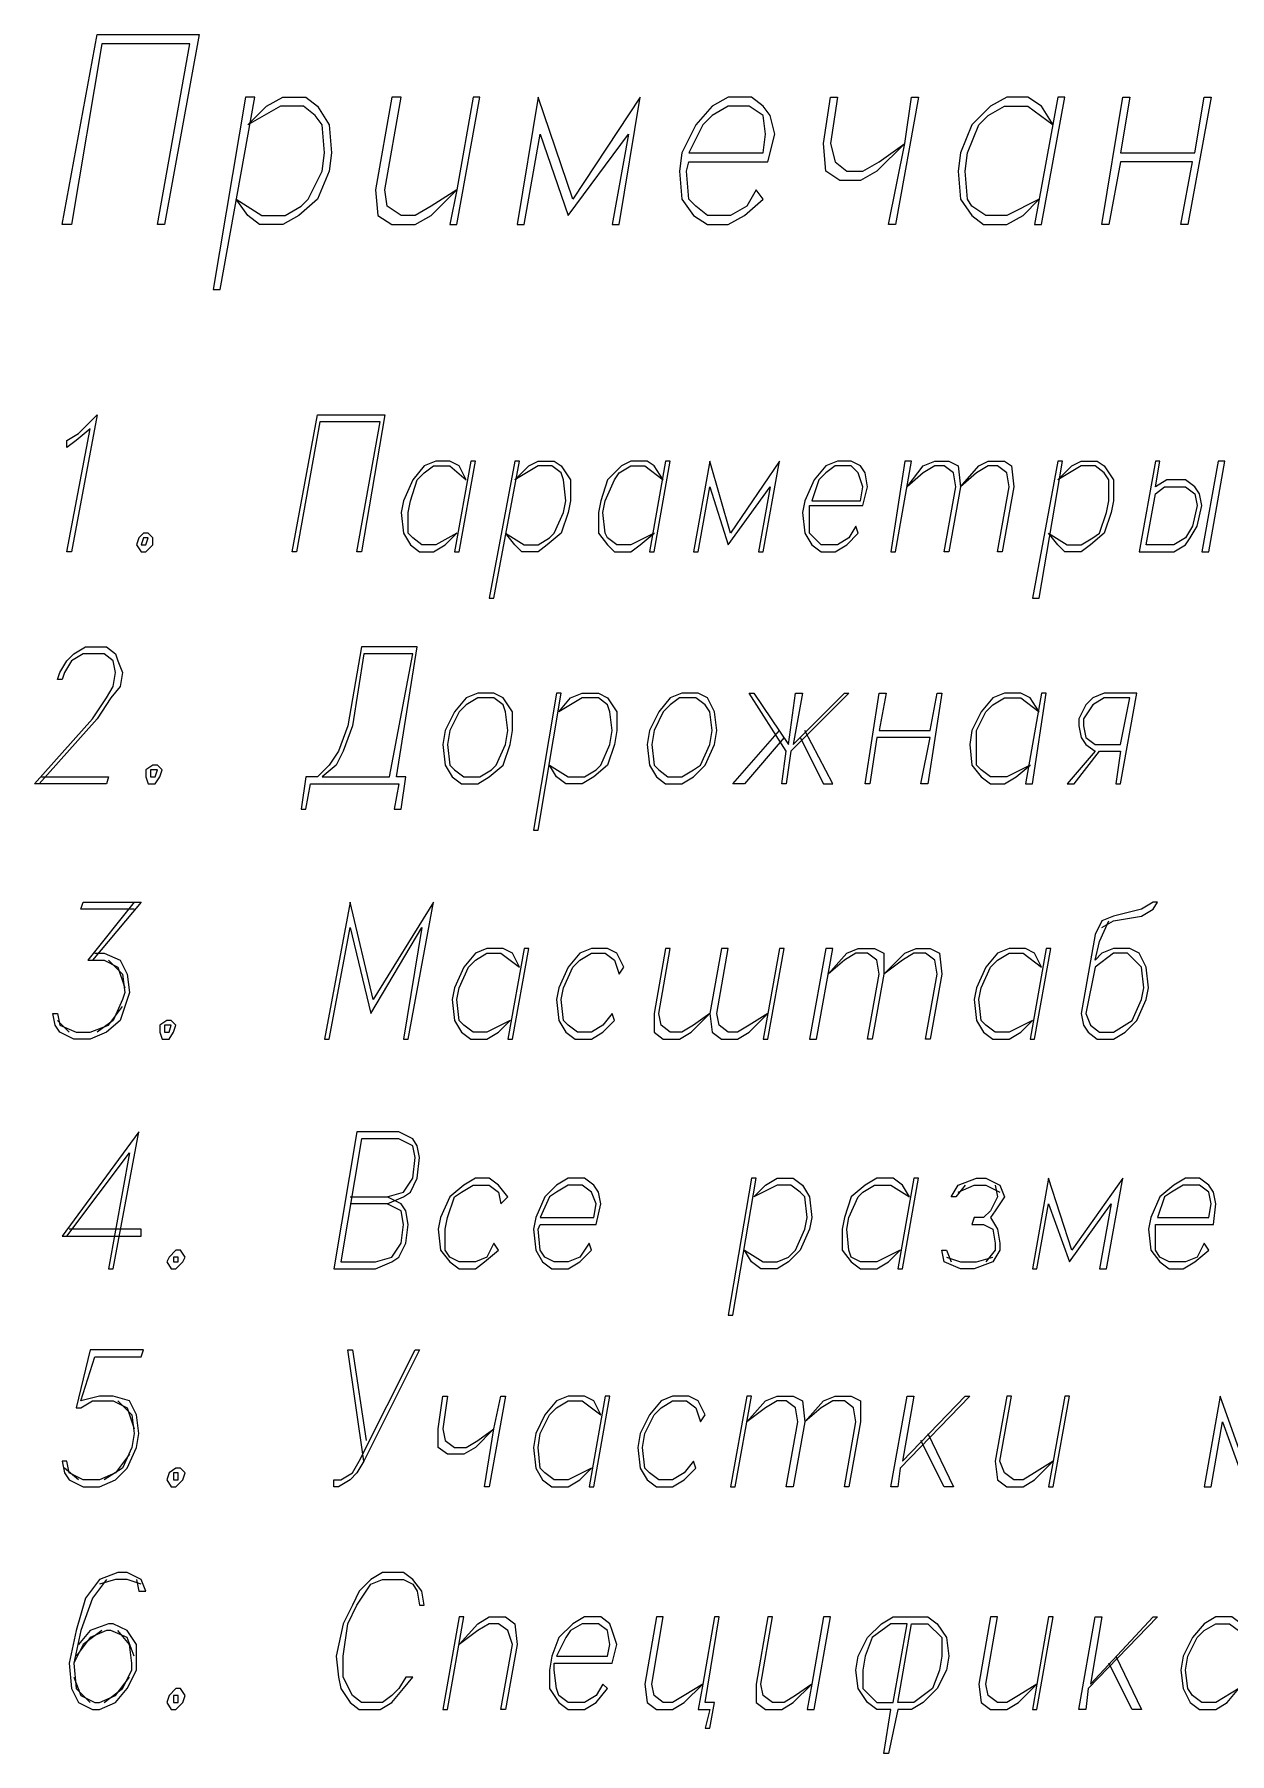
# Model space of a CAD drawing. Header units: millimetres. Extents: x 4241 to 6572, y 870 to 1291.
# Drawn here: x 5816.86 to 5838.67, y 933.91 to 965.28 of the extents above; entities that cross this region are included whole.
import ezdxf

# ---------------------------------------------------------------- set-up
doc = ezdxf.new("R2010")
doc.units = ezdxf.units.MM
doc.layers.add('PDF _0', color=7, linetype='Continuous')

msp = doc.modelspace()

# ---------------------------------------------------------------- linework, layer by layer
at = {"layer": 'PDF _0', "lineweight": 25}
for points in [[(5817.5413, 961.8045), (5817.372, 961.8045), (5818.007, 965.276), (5819.8697, 965.276), (5819.2347, 961.8045), (5819.1077, 961.8045), (5819.7004, 965.1066), (5818.0917, 965.1066)], [(5820.2507, 960.6191), (5820.8858, 964.1329), (5820.7164, 964.1329), (5820.1237, 960.6191)], [(5820.5471, 962.2702), (5821.0128, 961.9739), (5821.4361, 961.9739), (5821.7324, 962.1432), (5821.8595, 962.2702), (5822.1135, 962.7782), (5822.1558, 963.1169), (5822.1135, 963.6249), (5821.9865, 963.7943), (5821.7748, 963.9636), (5821.3514, 963.9636), (5820.7587, 963.6249), (5821.0974, 963.9636), (5821.3938, 964.1329), (5821.8171, 964.1329), (5822.0288, 963.9636), (5822.2405, 963.6249), (5822.2828, 963.1169), (5822.2405, 962.7782), (5822.0288, 962.2702), (5821.6901, 961.9739), (5821.3938, 961.8045), (5820.9704, 961.8045), (5820.7587, 961.9739)], [(5824.5689, 962.4395), (5824.1032, 962.1432), (5823.8069, 961.9739), (5823.5528, 961.9739), (5823.2988, 962.1432), (5823.2565, 962.4395), (5823.5528, 964.1329), (5823.3835, 964.1329), (5823.0872, 962.4395), (5823.1295, 961.9739), (5823.3835, 961.8045), (5823.8069, 961.8045), (5824.1032, 961.9739), (5824.5689, 962.4395), (5824.4419, 961.8045), (5824.5689, 961.8045), (5824.9922, 964.1329), (5824.8652, 964.1329)], [(5825.6696, 961.8045), (5825.7966, 961.8045), (5826.0929, 963.4556), (5826.601, 961.9739), (5827.7017, 963.4556), (5827.4053, 961.8045), (5827.5323, 961.8045), (5827.9133, 964.1329), (5826.6856, 962.2702), (5826.0506, 964.1329)], [(5828.8024, 962.9476), (5830.2417, 962.9476), (5830.3687, 963.4556), (5830.2841, 963.7943), (5830.1571, 963.9636), (5829.9454, 964.1329), (5829.5221, 964.1329), (5829.2257, 963.9636), (5828.9294, 963.6249), (5828.6754, 963.1169), (5828.633, 962.7782), (5828.6754, 962.2702), (5828.887, 961.9739), (5829.141, 961.8045), (5829.5221, 961.8045), (5829.8184, 961.9739), (5830.1571, 962.2702), (5830.0301, 962.4395), (5829.8607, 962.1432), (5829.5644, 961.9739), (5829.141, 961.9739), (5828.9294, 962.1432), (5828.8024, 962.2702), (5828.76, 962.7782)], [(5832.7395, 963.2862), (5832.2315, 962.7782), (5831.9351, 962.6089), (5831.5541, 962.6089), (5831.3001, 962.7782), (5831.2578, 963.2862), (5831.3848, 964.1329), (5831.5118, 964.1329), (5831.3848, 963.2862), (5831.4695, 962.9476), (5831.6811, 962.7782), (5831.9775, 962.7782), (5832.2738, 962.9476), (5832.7395, 963.2862), (5832.8665, 964.1329), (5832.9935, 964.1329), (5832.5702, 961.8045), (5832.4432, 961.8045)], [(5835.1949, 962.2702), (5834.6022, 961.9739), (5834.2212, 961.9739), (5833.9672, 962.1432), (5833.8825, 962.2702), (5833.8402, 962.7782), (5833.8825, 963.1169), (5834.0942, 963.6249), (5834.2635, 963.7943), (5834.5599, 963.9636), (5834.9832, 963.9636), (5835.4489, 963.6249), (5835.2373, 963.9636), (5834.9832, 964.1329), (5834.6022, 964.1329), (5834.3059, 963.9636), (5833.9672, 963.6249), (5833.7555, 963.1169), (5833.7132, 962.7782), (5833.7555, 962.2702), (5833.9672, 961.9739), (5834.1789, 961.8045), (5834.6022, 961.8045), (5834.8986, 961.9739)], [(5835.2373, 961.8045), (5835.6606, 964.1329), (5835.5336, 964.1329), (5835.1102, 961.8045)], [(5836.465, 961.8045), (5836.338, 961.8045), (5836.719, 964.1329), (5836.846, 964.1329), (5836.6766, 963.1169), (5838.0313, 963.1169), (5838.2007, 964.1329), (5838.3277, 964.1329), (5837.9043, 961.8045), (5837.7773, 961.8045), (5837.989, 962.9476), (5836.6766, 962.9476)], [(5830.1571, 963.1169), (5830.1994, 963.4556), (5830.1571, 963.7943), (5829.9031, 963.9636), (5829.5221, 963.9636), (5829.2257, 963.7943), (5829.0564, 963.6249), (5828.8024, 963.1169)], [(5817.5413, 955.8353), (5817.4566, 955.8353), (5817.88, 958.0791), (5817.626, 957.8674), (5817.4566, 957.7404), (5817.4566, 957.8674), (5817.6683, 957.9944), (5818.007, 958.3331)], [(5821.6478, 955.8353), (5821.5631, 955.8353), (5822.0288, 958.3331), (5823.2565, 958.3331), (5822.8332, 955.8353), (5822.7485, 955.8353), (5823.1718, 958.2061), (5822.0711, 958.2061)], [(5824.5689, 956.174), (5824.1879, 955.9623), (5823.9339, 955.9623), (5823.7645, 956.0893), (5823.6798, 956.174), (5823.6798, 956.555), (5823.7222, 956.7667), (5823.8492, 957.1477), (5823.9762, 957.2747), (5824.1455, 957.4017), (5824.4419, 957.4017), (5824.7382, 957.1477), (5824.6112, 957.4017), (5824.4419, 957.4864), (5824.1879, 957.4864), (5823.9762, 957.4017), (5823.7645, 957.1477), (5823.5952, 956.7667), (5823.5528, 956.555), (5823.5952, 956.174), (5823.7222, 955.9623), (5823.8915, 955.8353), (5824.1455, 955.8353), (5824.3572, 955.9623)], [(5824.6112, 955.8353), (5824.9076, 957.4864), (5824.8229, 957.4864), (5824.5265, 955.8353)], [(5825.2462, 954.9886), (5825.7119, 957.4864), (5825.6273, 957.4864), (5825.1616, 954.9886)], [(5825.4579, 956.174), (5825.7966, 955.9623), (5826.0506, 955.9623), (5826.2623, 956.0893), (5826.3469, 956.174), (5826.5163, 956.555), (5826.5586, 956.7667), (5826.5163, 957.1477), (5826.4739, 957.2747), (5826.3046, 957.4017), (5826.0506, 957.4017), (5825.6273, 957.1477), (5825.8813, 957.4017), (5826.0506, 957.4864), (5826.3469, 957.4864), (5826.4739, 957.4017), (5826.6433, 957.1477), (5826.6433, 956.7667), (5826.601, 956.555), (5826.4739, 956.174), (5826.2199, 955.9623), (5826.0506, 955.8353), (5825.7543, 955.8353), (5825.6273, 955.9623)], [(5828.1673, 956.174), (5827.744, 955.9623), (5827.49, 955.9623), (5827.3206, 956.0893), (5827.2783, 956.174), (5827.236, 956.555), (5827.2783, 956.7667), (5827.4476, 957.1477), (5827.5323, 957.2747), (5827.744, 957.4017), (5827.998, 957.4017), (5828.3367, 957.1477), (5828.1673, 957.4017), (5828.0403, 957.4864), (5827.744, 957.4864), (5827.5747, 957.4017), (5827.3206, 957.1477), (5827.1936, 956.7667), (5827.1513, 956.555), (5827.1513, 956.174), (5827.3206, 955.9623), (5827.4476, 955.8353), (5827.744, 955.8353), (5827.9133, 955.9623)], [(5828.1673, 955.8353), (5828.4637, 957.4864), (5828.379, 957.4864), (5828.0827, 955.8353)], [(5828.887, 955.8353), (5828.9717, 955.8353), (5829.1834, 957.0207), (5829.5221, 955.9623), (5830.2841, 957.0207), (5830.0724, 955.8353), (5830.1571, 955.8353), (5830.4534, 957.4864), (5829.5644, 956.174), (5829.1834, 957.4864)], [(5831.0038, 956.682), (5831.9775, 956.682), (5832.0621, 957.0207), (5832.0198, 957.2747), (5831.9351, 957.4017), (5831.7658, 957.4864), (5831.5118, 957.4864), (5831.3001, 957.4017), (5831.0884, 957.1477), (5830.9191, 956.7667), (5830.8768, 956.555), (5830.9191, 956.174), (5831.0461, 955.9623), (5831.2154, 955.8353), (5831.4695, 955.8353), (5831.6811, 955.9623), (5831.8928, 956.174), (5831.8505, 956.301), (5831.7235, 956.0893), (5831.5118, 955.9623), (5831.2154, 955.9623), (5831.0884, 956.0893), (5831.0038, 956.174), (5831.0038, 956.555)], [(5832.5702, 955.8353), (5832.8665, 957.4864), (5832.7395, 957.4864), (5832.4855, 955.8353)], [(5833.5439, 955.8353), (5833.4592, 955.8353), (5833.6709, 957.0207), (5833.6285, 957.2747), (5833.4592, 957.4017), (5833.2898, 957.4017), (5833.0782, 957.2747), (5832.7818, 957.0207), (5833.0782, 957.4017), (5833.2898, 957.4864), (5833.5439, 957.4864), (5833.7132, 957.4017), (5833.7555, 957.0207)], [(5834.5176, 955.8353), (5834.4329, 955.8353), (5834.6446, 957.0207), (5834.6022, 957.2747), (5834.4329, 957.4017), (5834.2635, 957.4017), (5834.0519, 957.2747), (5833.7555, 957.0207), (5834.0942, 957.4017), (5834.2635, 957.4864), (5834.5599, 957.4864), (5834.6869, 957.4017), (5834.7292, 957.0207)], [(5835.1949, 954.9886), (5835.6183, 957.4864), (5835.5336, 957.4864), (5835.0679, 954.9886)], [(5835.3643, 956.174), (5835.7029, 955.9623), (5835.9569, 955.9623), (5836.1686, 956.0893), (5836.2956, 956.174), (5836.4226, 956.555), (5836.465, 956.7667), (5836.465, 957.1477), (5836.3803, 957.2747), (5836.211, 957.4017), (5835.9569, 957.4017), (5835.5336, 957.1477), (5835.7876, 957.4017), (5835.9569, 957.4864), (5836.2533, 957.4864), (5836.3803, 957.4017), (5836.5496, 957.1477), (5836.5496, 956.7667), (5836.5073, 956.555), (5836.3803, 956.174), (5836.1263, 955.9623), (5835.9569, 955.8353), (5835.6606, 955.8353), (5835.5336, 955.9623)], [(5837.3117, 957.4864), (5837.0153, 955.8353), (5837.6503, 955.8353), (5837.862, 955.9623), (5837.9467, 956.0893), (5838.0737, 956.301), (5838.1584, 956.682), (5838.116, 956.8937), (5838.0313, 957.0207), (5837.862, 957.1477), (5837.5233, 957.1477), (5837.3117, 957.0207), (5837.3963, 957.4864)], [(5838.5817, 957.4864), (5838.4547, 957.4864), (5838.1584, 955.8353), (5838.2854, 955.8353)], [(5831.9351, 956.7667), (5831.9775, 957.0207), (5831.8928, 957.2747), (5831.7658, 957.4017), (5831.4695, 957.4017), (5831.3001, 957.2747), (5831.1731, 957.1477), (5831.0461, 956.7667)], [(5837.3117, 956.8937), (5837.481, 957.0207), (5837.862, 957.0207), (5838.0313, 956.8937), (5838.0737, 956.682), (5837.989, 956.301), (5837.862, 956.0893), (5837.6503, 955.9623), (5837.1423, 955.9623)], [(5818.8537, 956.174), (5818.769, 956.0893), (5818.7267, 955.9623), (5818.8113, 955.8353), (5818.896, 955.8353), (5819.023, 955.9623), (5819.023, 956.0893), (5818.9384, 956.174)], [(5818.8537, 956.0893), (5818.8113, 955.9623), (5818.896, 955.9623), (5818.9384, 956.0893)], [(5823.4258, 951.6018), (5823.5105, 951.6018), (5823.4258, 951.1362), (5823.5528, 951.1362), (5823.6375, 951.7288), (5823.4682, 951.7288), (5823.8492, 954.0996), (5822.8332, 954.0996), (5822.5791, 952.6602), (5822.4098, 952.1945), (5822.2405, 951.9405), (5822.0288, 951.7288), (5821.8171, 951.7288), (5821.7324, 951.1362), (5821.8171, 951.1362), (5821.9018, 951.6018)], [(5823.3412, 951.7288), (5823.7645, 953.9726), (5822.8755, 953.9726), (5822.6638, 952.6602), (5822.4945, 952.1945), (5822.3675, 951.9405), (5822.1135, 951.7288)], [(5824.9499, 953.2529), (5824.7382, 953.1682), (5824.5265, 952.9142), (5824.3572, 952.5755), (5824.3149, 952.3215), (5824.3572, 951.9405), (5824.4842, 951.7288), (5824.6536, 951.6018), (5824.9499, 951.6018), (5825.1616, 951.7288), (5825.4156, 951.9405), (5825.5426, 952.3215), (5825.5849, 952.5755), (5825.5849, 952.9142), (5825.4156, 953.1682), (5825.2462, 953.2529)], [(5824.9499, 953.1682), (5824.7382, 953.0412), (5824.6112, 952.9142), (5824.4419, 952.5755), (5824.3995, 952.3215), (5824.4419, 951.9405), (5824.5265, 951.8558), (5824.6959, 951.7288), (5824.9922, 951.7288), (5825.2039, 951.8558), (5825.2886, 951.9405), (5825.4579, 952.3215), (5825.5002, 952.5755), (5825.4579, 952.9142), (5825.4156, 953.0412), (5825.2462, 953.1682)], [(5826.0506, 950.7551), (5826.4739, 953.2529), (5826.3893, 953.2529), (5825.9659, 950.7551)], [(5826.2623, 951.9405), (5826.601, 951.7288), (5826.8973, 951.7288), (5827.109, 951.8558), (5827.1936, 951.9405), (5827.363, 952.3215), (5827.4053, 952.5755), (5827.363, 952.9142), (5827.3206, 953.0412), (5827.1513, 953.1682), (5826.855, 953.1682), (5826.4316, 952.9142), (5826.6433, 953.1682), (5826.855, 953.2529), (5827.1513, 953.2529), (5827.3206, 953.1682), (5827.49, 952.9142), (5827.49, 952.5755), (5827.4476, 952.3215), (5827.3206, 951.9405), (5827.0666, 951.7288), (5826.855, 951.6018), (5826.5586, 951.6018), (5826.3893, 951.7288)], [(5828.6754, 953.2529), (5828.4637, 953.1682), (5828.252, 952.9142), (5828.0827, 952.5755), (5828.0403, 952.3215), (5828.0827, 951.9405), (5828.2097, 951.7288), (5828.379, 951.6018), (5828.6754, 951.6018), (5828.887, 951.7288), (5829.0987, 951.9405), (5829.268, 952.3215), (5829.3104, 952.5755), (5829.268, 952.9142), (5829.141, 953.1682), (5828.9717, 953.2529)], [(5828.633, 953.1682), (5828.4637, 953.0412), (5828.3367, 952.9142), (5828.1673, 952.5755), (5828.125, 952.3215), (5828.1673, 951.9405), (5828.252, 951.8558), (5828.4213, 951.7288), (5828.6754, 951.7288), (5828.887, 951.8558), (5829.014, 951.9405), (5829.1834, 952.3215), (5829.2257, 952.5755), (5829.1834, 952.9142), (5829.0987, 953.0412), (5828.9294, 953.1682)], [(5830.6228, 952.3215), (5830.7498, 953.2529), (5830.8768, 953.2529), (5830.7074, 952.3215), (5831.6388, 953.2529), (5831.7235, 953.2529), (5830.6651, 952.1945), (5830.5804, 951.6018), (5830.4958, 951.6018), (5830.5804, 952.1945), (5829.9031, 953.2529), (5829.9877, 953.2529)], [(5832.1045, 951.6018), (5832.0198, 951.6018), (5832.2738, 953.2529), (5832.4008, 953.2529), (5832.2738, 952.5755), (5833.2052, 952.5755), (5833.3322, 953.2529), (5833.4169, 953.2529), (5833.1628, 951.6018), (5833.0358, 951.6018), (5833.2052, 952.4485), (5832.2315, 952.4485)], [(5835.0256, 951.9405), (5834.6022, 951.7288), (5834.3059, 951.7288), (5834.1365, 951.8558), (5834.0519, 951.9405), (5834.0519, 952.3215), (5834.0519, 952.5755), (5834.2212, 952.9142), (5834.3482, 953.0412), (5834.5599, 953.1682), (5834.8562, 953.1682), (5835.1949, 952.9142), (5835.0256, 953.1682), (5834.8562, 953.2529), (5834.5599, 953.2529), (5834.3482, 953.1682), (5834.1365, 952.9142), (5833.9672, 952.5755), (5833.9249, 952.3215), (5833.9672, 951.9405), (5834.1365, 951.7288), (5834.3059, 951.6018), (5834.5599, 951.6018), (5834.7716, 951.7288)], [(5835.0679, 951.6018), (5835.3219, 953.2529), (5835.2373, 953.2529), (5834.9409, 951.6018)], [(5836.2956, 952.1945), (5836.6766, 952.1945), (5836.592, 951.6018), (5836.6766, 951.6018), (5836.973, 953.2529), (5836.3803, 953.2529), (5836.1686, 953.1682), (5836.0416, 953.0412), (5835.9146, 952.7872), (5835.9146, 952.6602), (5835.9569, 952.4485), (5836.0416, 952.3215), (5836.211, 952.1945), (5835.7029, 951.6018), (5835.8299, 951.6018)], [(5836.6766, 952.3215), (5836.846, 953.1682), (5836.3803, 953.1682), (5836.1686, 953.0412), (5835.9993, 952.7872), (5835.9993, 952.6602), (5836.0416, 952.4485), (5836.211, 952.3215)], [(5819.023, 951.9405), (5818.896, 951.8558), (5818.896, 951.7288), (5818.9384, 951.6018), (5819.0654, 951.6018), (5819.15, 951.7288), (5819.1924, 951.8558), (5819.1077, 951.9405)], [(5818.9807, 951.8558), (5818.9807, 951.7288), (5819.0654, 951.7288), (5819.1077, 951.8558)], [(5823.5952, 946.945), (5823.6798, 946.945), (5824.1455, 949.4428), (5823.0448, 947.6647), (5822.6215, 949.4428), (5822.1558, 946.945), (5822.2405, 946.945), (5822.6215, 948.9771), (5823.0025, 947.4107), (5823.9339, 948.9771)], [(5825.5426, 947.2837), (5825.1192, 947.072), (5824.8652, 947.072), (5824.6959, 947.199), (5824.6112, 947.2837), (5824.5689, 947.6647), (5824.6112, 947.8764), (5824.7806, 948.2574), (5824.9076, 948.3844), (5825.1192, 948.5114), (5825.3732, 948.5114), (5825.7119, 948.2574), (5825.5849, 948.5114), (5825.4156, 948.5961), (5825.1192, 948.5961), (5824.9076, 948.5114), (5824.6959, 948.2574), (5824.5265, 947.8764), (5824.4842, 947.6647), (5824.5265, 947.2837), (5824.6536, 947.072), (5824.8229, 946.945), (5825.1192, 946.945), (5825.3309, 947.072)], [(5825.5849, 946.945), (5825.8813, 948.5961), (5825.7966, 948.5961), (5825.5002, 946.945)], [(5827.4476, 947.2837), (5827.4053, 947.4107), (5827.236, 947.199), (5827.0243, 947.072), (5826.7703, 947.072), (5826.601, 947.199), (5826.5163, 947.2837), (5826.4739, 947.6647), (5826.5163, 947.8764), (5826.6856, 948.2574), (5826.8126, 948.3844), (5827.0243, 948.5114), (5827.2783, 948.5114), (5827.4476, 948.3844), (5827.5323, 948.1304), (5827.617, 948.2574), (5827.49, 948.5114), (5827.3206, 948.5961), (5827.0243, 948.5961), (5826.8126, 948.5114), (5826.601, 948.2574), (5826.4316, 947.8764), (5826.3893, 947.6647), (5826.4316, 947.2837), (5826.5586, 947.072), (5826.728, 946.945), (5827.0243, 946.945), (5827.236, 947.072)], [(5829.1834, 947.4107), (5828.887, 947.199), (5828.6754, 947.072), (5828.4637, 947.072), (5828.2943, 947.199), (5828.252, 947.4107), (5828.4637, 948.5961), (5828.379, 948.5961), (5828.1673, 947.4107), (5828.1673, 947.072), (5828.3367, 946.945), (5828.633, 946.945), (5828.8447, 947.072), (5829.1834, 947.4107), (5829.2257, 947.072), (5829.395, 946.945), (5829.6914, 946.945), (5829.9031, 947.072), (5830.2417, 947.4107), (5830.1571, 946.945), (5830.2417, 946.945), (5830.5381, 948.5961), (5830.4534, 948.5961), (5830.2417, 947.4107), (5829.9031, 947.199), (5829.6914, 947.072), (5829.5221, 947.072), (5829.3527, 947.199), (5829.3104, 947.4107), (5829.5221, 948.5961), (5829.395, 948.5961)], [(5831.1308, 946.945), (5831.4271, 948.5961), (5831.3001, 948.5961), (5831.0038, 946.945)], [(5832.1468, 946.945), (5832.0621, 946.945), (5832.2738, 948.1304), (5832.2315, 948.3844), (5832.0621, 948.5114), (5831.8505, 948.5114), (5831.6388, 948.3844), (5831.3424, 948.1304), (5831.6811, 948.5114), (5831.8928, 948.5961), (5832.1891, 948.5961), (5832.3585, 948.5114), (5832.3585, 948.1304)], [(5833.2052, 946.945), (5833.1205, 946.945), (5833.3322, 948.1304), (5833.2898, 948.3844), (5833.1205, 948.5114), (5832.9088, 948.5114), (5832.6972, 948.3844), (5832.3585, 948.1304), (5832.7395, 948.5114), (5832.9512, 948.5961), (5833.2052, 948.5961), (5833.3745, 948.5114), (5833.4169, 948.1304)], [(5835.0679, 947.2837), (5834.6446, 947.072), (5834.3906, 947.072), (5834.2212, 947.199), (5834.1365, 947.2837), (5834.0942, 947.6647), (5834.1365, 947.8764), (5834.3059, 948.2574), (5834.4329, 948.3844), (5834.6446, 948.5114), (5834.8986, 948.5114), (5835.2373, 948.2574), (5835.1102, 948.5114), (5834.9409, 948.5961), (5834.6446, 948.5961), (5834.4329, 948.5114), (5834.2212, 948.2574), (5834.0519, 947.8764), (5834.0095, 947.6647), (5834.0519, 947.2837), (5834.1789, 947.072), (5834.3482, 946.945), (5834.6446, 946.945), (5834.8562, 947.072)], [(5835.1102, 946.945), (5835.4066, 948.5961), (5835.3219, 948.5961), (5835.0256, 946.945)], [(5836.211, 948.2574), (5836.0416, 947.4107), (5836.1263, 947.199), (5836.2956, 947.072), (5836.5496, 947.072), (5836.8883, 947.2837), (5837.0576, 947.6647), (5837.1, 947.8764), (5837.0576, 948.2574), (5836.8036, 948.5114), (5836.5496, 948.5114)], [(5819.277, 947.2837), (5819.15, 947.199), (5819.15, 947.072), (5819.1924, 946.945), (5819.3194, 946.945), (5819.404, 947.072), (5819.4464, 947.199), (5819.3617, 947.2837)], [(5819.2347, 947.199), (5819.2347, 947.072), (5819.3194, 947.072), (5819.3617, 947.199)], [(5825.3309, 943.0925), (5825.2462, 943.2195), (5825.1192, 942.9655), (5824.9076, 942.8809), (5824.6112, 942.8809), (5824.4419, 942.9655), (5824.3572, 943.0925), (5824.3572, 943.4736), (5824.3995, 943.6852), (5824.5265, 944.0662), (5824.6536, 944.1509), (5824.8652, 944.2779), (5825.1616, 944.2779), (5825.3309, 944.1509), (5825.3732, 943.9392), (5825.5002, 944.0662), (5825.3309, 944.2779), (5825.1616, 944.4049), (5824.9076, 944.4049), (5824.6959, 944.2779), (5824.4419, 944.0662), (5824.2725, 943.6852), (5824.2302, 943.4736), (5824.2725, 943.0925), (5824.4419, 942.8809), (5824.6112, 942.7539), (5824.9076, 942.7539), (5825.0769, 942.8809)], [(5826.0929, 943.5582), (5827.109, 943.5582), (5827.1936, 943.9392), (5827.1513, 944.1509), (5827.0666, 944.2779), (5826.8973, 944.4049), (5826.601, 944.4049), (5826.3893, 944.2779), (5826.1776, 944.0662), (5826.0083, 943.6852), (5825.9659, 943.4736), (5826.0083, 943.0925), (5826.1353, 942.8809), (5826.3046, 942.7539), (5826.601, 942.7539), (5826.8126, 942.8809), (5827.0243, 943.0925), (5826.982, 943.2195), (5826.8126, 942.9655), (5826.601, 942.8809), (5826.3469, 942.8809), (5826.1776, 942.9655), (5826.0929, 943.0925), (5826.0506, 943.4736)], [(5827.0666, 943.6852), (5827.109, 943.9392), (5827.0243, 944.1509), (5826.855, 944.2779), (5826.601, 944.2779), (5826.3893, 944.1509), (5826.2623, 944.0662), (5826.0929, 943.6852)], [(5829.6067, 941.9072), (5830.0301, 944.4049), (5829.9454, 944.4049), (5829.5221, 941.9072)], [(5829.8184, 943.0925), (5830.1571, 942.8809), (5830.4111, 942.8809), (5830.6228, 942.9655), (5830.7498, 943.0925), (5830.9191, 943.4736), (5830.9614, 943.6852), (5830.9191, 944.0662), (5830.8344, 944.1509), (5830.6651, 944.2779), (5830.4111, 944.2779), (5829.9877, 944.0662), (5830.1994, 944.2779), (5830.4111, 944.4049), (5830.7074, 944.4049), (5830.8768, 944.2779), (5831.0038, 944.0662), (5831.0461, 943.6852), (5831.0038, 943.4736), (5830.8344, 943.0925), (5830.6228, 942.8809), (5830.4111, 942.7539), (5830.1147, 942.7539), (5829.9454, 942.8809)], [(5832.6548, 943.0925), (5832.2315, 942.8809), (5831.9351, 942.8809), (5831.7658, 942.9655), (5831.7235, 943.0925), (5831.6811, 943.4736), (5831.7235, 943.6852), (5831.8928, 944.0662), (5831.9775, 944.1509), (5832.1891, 944.2779), (5832.4855, 944.2779), (5832.8242, 944.0662), (5832.6972, 944.2779), (5832.5278, 944.4049), (5832.2315, 944.4049), (5832.0198, 944.2779), (5831.7658, 944.0662), (5831.6388, 943.6852), (5831.5965, 943.4736), (5831.5965, 943.0925), (5831.7658, 942.8809), (5831.9351, 942.7539), (5832.2315, 942.7539), (5832.4432, 942.8809)], [(5832.6972, 942.7539), (5832.9935, 944.4049), (5832.9088, 944.4049), (5832.6125, 942.7539)], [(5835.0679, 942.7539), (5835.1526, 942.7539), (5835.3643, 943.9392), (5835.7453, 942.8809), (5836.5073, 943.9392), (5836.2956, 942.7539), (5836.4226, 942.7539), (5836.719, 944.4049), (5835.7876, 943.0925), (5835.3643, 944.4049)], [(5837.3117, 943.5582), (5838.37, 943.5582), (5838.4124, 943.9392), (5838.37, 944.1509), (5838.2854, 944.2779), (5838.116, 944.4049), (5837.862, 944.4049), (5837.6503, 944.2779), (5837.3963, 944.0662), (5837.227, 943.6852), (5837.1847, 943.4736), (5837.227, 943.0925), (5837.3963, 942.8809), (5837.5657, 942.7539), (5837.8197, 942.7539), (5838.0313, 942.8809), (5838.2854, 943.0925), (5838.2007, 943.2195), (5838.0737, 942.9655), (5837.862, 942.8809), (5837.5657, 942.8809), (5837.3963, 942.9655), (5837.3117, 943.0925), (5837.3117, 943.4736)], [(5838.2854, 943.6852), (5838.3277, 943.9392), (5838.2854, 944.1509), (5838.116, 944.2779), (5837.8197, 944.2779), (5837.608, 944.1509), (5837.481, 944.0662), (5837.354, 943.6852)], [(5819.4464, 943.0925), (5819.3194, 942.9655), (5819.277, 942.8809), (5819.3617, 942.7539), (5819.4464, 942.7539), (5819.5734, 942.8809), (5819.6157, 942.9655), (5819.531, 943.0925)], [(5819.404, 942.9655), (5819.404, 942.8809), (5819.4887, 942.8809), (5819.4887, 942.9655)], [(5823.8915, 941.2721), (5822.8755, 939.2401), (5822.7485, 939.0284), (5822.6215, 938.9014), (5822.4098, 938.7744), (5822.3251, 938.7744), (5822.3251, 938.9014), (5822.4521, 938.9014), (5822.6638, 939.0284), (5822.7908, 939.2401), (5823.8069, 941.2721)], [(5825.2462, 939.8328), (5824.9076, 939.4941), (5824.6959, 939.3671), (5824.3995, 939.3671), (5824.2302, 939.4941), (5824.2302, 939.8328), (5824.3149, 940.4254), (5824.3995, 940.4254), (5824.3149, 939.8328), (5824.3572, 939.6211), (5824.5265, 939.4941), (5824.7382, 939.4941), (5824.9499, 939.6211), (5825.2462, 939.8328), (5825.3732, 940.4254), (5825.4579, 940.4254), (5825.1616, 938.7744), (5825.0769, 938.7744)], [(5827.0243, 939.1131), (5826.601, 938.9014), (5826.3469, 938.9014), (5826.1776, 939.0284), (5826.0929, 939.1131), (5826.0506, 939.4941), (5826.0929, 939.7481), (5826.2623, 940.0868), (5826.3893, 940.2138), (5826.601, 940.3408), (5826.855, 940.3408), (5827.1936, 940.0868), (5827.0666, 940.3408), (5826.8973, 940.4254), (5826.601, 940.4254), (5826.3893, 940.3408), (5826.1776, 940.0868), (5826.0083, 939.7481), (5825.9659, 939.4941), (5826.0083, 939.1131), (5826.1353, 938.9014), (5826.3046, 938.7744), (5826.601, 938.7744), (5826.8126, 938.9014)], [(5827.0666, 938.7744), (5827.363, 940.4254), (5827.2783, 940.4254), (5826.982, 938.7744)], [(5828.9294, 939.1131), (5828.887, 939.2401), (5828.7177, 939.0284), (5828.506, 938.9014), (5828.252, 938.9014), (5828.0827, 939.0284), (5827.998, 939.1131), (5827.9557, 939.4941), (5827.998, 939.7481), (5828.1673, 940.0868), (5828.2943, 940.2138), (5828.506, 940.3408), (5828.76, 940.3408), (5828.9294, 940.2138), (5829.014, 939.9598), (5829.0987, 940.0868), (5828.9717, 940.3408), (5828.8024, 940.4254), (5828.506, 940.4254), (5828.2943, 940.3408), (5828.0827, 940.0868), (5827.9133, 939.7481), (5827.871, 939.4941), (5827.9133, 939.1131), (5828.0403, 938.9014), (5828.2097, 938.7744), (5828.506, 938.7744), (5828.7177, 938.9014)], [(5829.6491, 938.7744), (5829.9454, 940.4254), (5829.8607, 940.4254), (5829.5644, 938.7744)], [(5830.7074, 938.7744), (5830.5804, 938.7744), (5830.7921, 939.9598), (5830.7498, 940.2138), (5830.5804, 940.3408), (5830.4111, 940.3408), (5830.1994, 940.2138), (5829.8607, 939.9598), (5830.1994, 940.3408), (5830.4111, 940.4254), (5830.7074, 940.4254), (5830.8768, 940.3408), (5830.9191, 939.9598)], [(5831.7235, 938.7744), (5831.6388, 938.7744), (5831.8505, 939.9598), (5831.8081, 940.2138), (5831.6388, 940.3408), (5831.4271, 940.3408), (5831.2154, 940.2138), (5830.9191, 939.9598), (5831.2578, 940.3408), (5831.4695, 940.4254), (5831.7658, 940.4254), (5831.9351, 940.3408), (5831.9351, 939.9598)], [(5832.6972, 939.2401), (5833.8402, 940.4254), (5833.9249, 940.4254), (5832.6548, 939.1131), (5832.6125, 938.7744), (5832.4855, 938.7744), (5832.7818, 940.4254), (5832.9088, 940.4254)], [(5835.4489, 939.2401), (5835.1102, 939.0284), (5834.8986, 938.9014), (5834.7292, 938.9014), (5834.5599, 939.0284), (5834.4752, 939.2401), (5834.6869, 940.4254), (5834.6022, 940.4254), (5834.3906, 939.2401), (5834.4329, 938.9014), (5834.6022, 938.7744), (5834.8986, 938.7744), (5835.1102, 938.9014), (5835.4489, 939.2401), (5835.3643, 938.7744), (5835.4489, 938.7744), (5835.7453, 940.4254), (5835.6606, 940.4254)], [(5838.2007, 938.7744), (5838.3277, 938.7744), (5838.5394, 939.9598), (5838.9204, 938.9014), (5839.6824, 939.9598), (5839.4707, 938.7744), (5839.5554, 938.7744), (5839.8517, 940.4254), (5838.9627, 939.1131), (5838.497, 940.4254)], [(5819.4464, 939.1131), (5819.3194, 939.0284), (5819.277, 938.9014), (5819.3617, 938.7744), (5819.4464, 938.7744), (5819.5734, 938.9014), (5819.6157, 939.0284), (5819.531, 939.1131)], [(5819.404, 939.0284), (5819.404, 938.9014), (5819.4887, 938.9014), (5819.4887, 939.0284)], [(5823.7645, 935.3029), (5823.6375, 935.3029), (5823.5105, 935.0913), (5823.3835, 934.9643), (5823.2142, 934.8373), (5822.8332, 934.8373), (5822.6638, 934.9643), (5822.4945, 935.3029), (5822.4945, 935.684), (5822.5791, 936.2766), (5822.7485, 936.6153), (5823.0025, 936.9963), (5823.2142, 937.081), (5823.5952, 937.081), (5823.7645, 936.9963), (5823.8492, 936.8693), (5823.8915, 936.6153), (5823.9762, 936.6153), (5823.9339, 936.8693), (5823.7645, 937.081), (5823.5952, 937.208), (5823.2142, 937.208), (5823.0025, 937.081), (5822.7908, 936.8693), (5822.6638, 936.6153), (5822.4945, 936.2766), (5822.3675, 935.684), (5822.4098, 935.3029), (5822.4521, 935.0913), (5822.6215, 934.8373), (5822.7908, 934.7103), (5823.1718, 934.7103), (5823.3835, 934.8373), (5823.5952, 935.0913)], [(5824.3995, 934.7103), (5824.6959, 936.4036), (5824.6112, 936.4036), (5824.3149, 934.7103)], [(5825.4579, 934.7103), (5825.3732, 934.7103), (5825.5849, 935.8956), (5825.5002, 936.1496), (5825.3309, 936.2766), (5825.1616, 936.2766), (5824.9499, 936.1496), (5824.6112, 935.8956), (5824.9499, 936.2766), (5825.1616, 936.4036), (5825.4579, 936.4036), (5825.6273, 936.2766), (5825.6696, 935.8956)], [(5826.3469, 935.5569), (5827.4053, 935.5569), (5827.49, 935.8956), (5827.4053, 936.1496), (5827.363, 936.2766), (5827.1936, 936.4036), (5826.8973, 936.4036), (5826.6856, 936.2766), (5826.4316, 936.0226), (5826.3046, 935.684), (5826.2623, 935.4299), (5826.2623, 935.0913), (5826.4316, 934.8373), (5826.601, 934.7103), (5826.8973, 934.7103), (5827.109, 934.8373), (5827.3206, 935.0913), (5827.236, 935.1759), (5827.109, 934.9643), (5826.8973, 934.8373), (5826.601, 934.8373), (5826.4316, 934.9643), (5826.3893, 935.0913), (5826.3469, 935.4299)], [(5829.0564, 935.1759), (5828.7177, 934.9643), (5828.506, 934.8373), (5828.3367, 934.8373), (5828.1673, 934.9643), (5828.125, 935.1759), (5828.3367, 936.4036), (5828.2097, 936.4036), (5827.998, 935.1759), (5828.0403, 934.8373), (5828.2097, 934.7103), (5828.506, 934.7103), (5828.7177, 934.8373), (5829.0564, 935.1759), (5828.9717, 934.7103), (5829.1834, 934.7103), (5829.0987, 934.3716), (5829.1834, 934.3716), (5829.268, 934.8373), (5829.0987, 934.8373), (5829.3527, 936.4036), (5829.268, 936.4036)], [(5831.0461, 935.1759), (5830.7498, 934.9643), (5830.5381, 934.8373), (5830.3264, 934.8373), (5830.1571, 934.9643), (5830.1147, 935.1759), (5830.3264, 936.4036), (5830.2417, 936.4036), (5830.0301, 935.1759), (5830.0301, 934.8373), (5830.1994, 934.7103), (5830.4958, 934.7103), (5830.7074, 934.8373), (5831.0461, 935.1759), (5830.9614, 934.7103), (5831.0884, 934.7103), (5831.3848, 936.4036), (5831.2578, 936.4036)], [(5832.9088, 936.4036), (5833.1628, 936.4036), (5833.3322, 936.2766), (5833.5015, 936.0226), (5833.5439, 935.684), (5833.5015, 935.4299), (5833.3322, 935.0913), (5833.0782, 934.8373), (5832.8665, 934.7103), (5832.6125, 934.7103), (5832.4432, 933.9059), (5832.3585, 933.9059), (5832.4855, 934.7103), (5832.2315, 934.7103), (5832.0621, 934.8373), (5831.8928, 935.0913), (5831.8505, 935.4299), (5831.8928, 935.684), (5832.0621, 936.0226), (5832.3161, 936.2766), (5832.5278, 936.4036)], [(5835.1526, 935.1759), (5834.8139, 934.9643), (5834.6022, 934.8373), (5834.4329, 934.8373), (5834.2635, 934.9643), (5834.2212, 935.1759), (5834.4329, 936.4036), (5834.3059, 936.4036), (5834.0942, 935.1759), (5834.1365, 934.8373), (5834.3059, 934.7103), (5834.6022, 934.7103), (5834.8139, 934.8373), (5835.1526, 935.1759), (5835.0679, 934.7103), (5835.1526, 934.7103), (5835.4489, 936.4036), (5835.3643, 936.4036)], [(5836.1263, 935.1759), (5837.2693, 936.4036), (5837.354, 936.4036), (5836.0839, 935.0913), (5836.0416, 934.7103), (5835.9146, 934.7103), (5836.211, 936.4036), (5836.338, 936.4036)], [(5838.8357, 935.0913), (5838.4124, 934.8373), (5838.1584, 934.8373), (5837.989, 934.9643), (5837.9043, 935.0913), (5837.862, 935.4299), (5837.9043, 935.684), (5838.0737, 936.0226), (5838.2007, 936.1496), (5838.4124, 936.2766), (5838.6664, 936.2766), (5839.005, 936.0226), (5838.878, 936.2766), (5838.7087, 936.4036), (5838.4124, 936.4036), (5838.2007, 936.2766), (5837.989, 936.0226), (5837.8197, 935.684), (5837.7773, 935.4299), (5837.8197, 935.0913), (5837.9467, 934.8373), (5838.116, 934.7103), (5838.4124, 934.7103), (5838.624, 934.8373)], [(5827.3206, 935.684), (5827.363, 935.8956), (5827.3206, 936.1496), (5827.1513, 936.2766), (5826.855, 936.2766), (5826.6433, 936.1496), (5826.5586, 936.0226), (5826.3893, 935.684)], [(5832.5278, 934.8373), (5832.7818, 936.2766), (5832.4855, 936.2766), (5832.1468, 936.0226), (5832.0198, 935.684), (5831.9775, 935.4299), (5831.9775, 935.0913), (5832.2315, 934.8373)], [(5832.6125, 934.8373), (5832.8665, 936.2766), (5833.1628, 936.2766), (5833.4169, 936.0226), (5833.4169, 935.684), (5833.3745, 935.4299), (5833.2475, 935.0913), (5832.9088, 934.8373)], [(5819.4464, 935.0913), (5819.3194, 934.9643), (5819.277, 934.8373), (5819.3617, 934.7103), (5819.4464, 934.7103), (5819.5734, 934.8373), (5819.6157, 934.9643), (5819.531, 935.0913)], [(5819.404, 934.9643), (5819.404, 934.8373), (5819.4887, 934.8373), (5819.4887, 934.9643)]]:
    msp.add_lwpolyline(points, close=True, dxfattribs=at)
for points in [[(5816.991, 951.7288), (5818.2187, 951.7288), (5818.1763, 951.6018), (5816.8639, 951.6018), (5817.9223, 952.7872), (5818.1763, 953.1682), (5818.3033, 953.3799), (5818.3457, 953.6339), (5818.3033, 953.8456), (5818.134, 953.9726), (5817.753, 953.9726), (5817.5413, 953.8456), (5817.4143, 953.6339), (5817.372, 953.5069), (5817.2873, 953.5069), (5817.3296, 953.6339), (5817.4566, 953.8456), (5817.5836, 953.9726), (5817.7953, 954.0996), (5818.1763, 954.0996), (5818.3457, 953.9726), (5818.388, 953.8456), (5818.4727, 953.6339), (5818.4303, 953.3799), (5818.261, 953.1682), (5818.007, 952.7872), (5816.9486, 951.6018)], [(5830.5381, 952.4485), (5829.8184, 951.6018), (5829.6067, 951.6018), (5830.4534, 952.5755)], [(5830.8344, 952.4485), (5831.2578, 951.6018), (5831.4271, 951.6018), (5830.9191, 952.5755)], [(5818.6843, 949.3158), (5817.7106, 949.3158), (5817.753, 949.4428), (5818.8113, 949.4428), (5817.9223, 948.3844)], [(5818.6843, 949.4428), (5817.8376, 948.3844), (5818.134, 948.3844), (5818.388, 948.2574), (5818.515, 947.8764)], [(5836.338, 948.9771), (5836.5496, 949.1041), (5837.0576, 949.1888), (5837.2693, 949.3158), (5837.354, 949.4428), (5837.2693, 949.4428), (5837.0576, 949.3158), (5836.5496, 949.1888), (5836.338, 949.1041), (5836.211, 948.8501), (5835.9569, 947.4107), (5835.9993, 947.199), (5836.0839, 947.072), (5836.2533, 946.945), (5836.5496, 946.945), (5836.7613, 947.072), (5836.973, 947.2837), (5837.1423, 947.6647), (5837.1847, 947.8764), (5837.1423, 948.2574), (5837.0153, 948.5114), (5836.846, 948.5961), (5836.5496, 948.5961), (5836.338, 948.5114), (5836.211, 948.3844), (5836.2956, 948.7231), (5836.465, 949.1041)], [(5817.9647, 948.5114), (5818.134, 948.5114), (5818.4303, 948.3844), (5818.5573, 948.1304), (5818.5997, 947.7917), (5818.5573, 947.6647), (5818.4303, 947.2837), (5818.1763, 947.072), (5817.88, 946.945), (5817.5836, 946.945), (5817.3296, 947.072), (5817.245, 947.199), (5817.2026, 947.4107), (5817.2873, 947.4107), (5817.3296, 947.199), (5817.626, 947.072), (5817.88, 947.072), (5818.2187, 947.199), (5818.4727, 947.5377)], [(5818.2187, 948.3844), (5818.4727, 948.1304), (5818.515, 947.7917), (5818.4727, 947.6647), (5818.3033, 947.2837), (5818.007, 947.072)], [(5817.499, 947.072), (5817.2873, 947.2837)], [(5817.4566, 943.3466), (5818.5997, 944.8706), (5818.2187, 942.7539), (5818.3033, 942.7539), (5818.769, 945.2516), (5817.372, 943.3466), (5818.8113, 943.3466), (5818.8113, 943.4736), (5817.499, 943.4736)], [(5823.2988, 943.9392), (5823.5952, 944.0662), (5823.7222, 944.1509), (5823.8492, 944.4049), (5823.8915, 944.7859), (5823.8492, 944.9976), (5823.7645, 945.1246), (5823.5105, 945.2516), (5822.7485, 945.2516), (5822.3251, 942.7539), (5823.0872, 942.7539), (5823.3835, 942.8809), (5823.5105, 942.9655), (5823.6375, 943.2195), (5823.6798, 943.5582), (5823.6375, 943.8122), (5823.5528, 943.9392), (5823.2988, 944.0662)], [(5822.6215, 944.0662), (5823.2988, 944.0662), (5823.5952, 944.1509), (5823.7645, 944.4049), (5823.8069, 944.7859), (5823.7645, 944.9976), (5823.5105, 945.1246), (5822.8332, 945.1246), (5822.4521, 942.8809), (5823.0872, 942.8809), (5823.3835, 942.9655), (5823.5528, 943.2195), (5823.5952, 943.5582), (5823.5528, 943.8122), (5823.2988, 943.9392), (5822.6215, 943.9392)], [(5833.8402, 944.2779), (5833.6709, 944.0662), (5833.5862, 944.0662), (5833.7132, 944.2779), (5834.0519, 944.4049), (5834.2212, 944.4049), (5834.4752, 944.2779), (5834.5599, 944.0662), (5834.3906, 943.8122), (5834.3059, 943.6852), (5834.4329, 943.4736), (5834.4752, 943.2195), (5834.4752, 943.0925), (5834.3482, 942.8809), (5834.0095, 942.7539), (5833.7555, 942.7539), (5833.4592, 942.8809), (5833.4169, 943.0925), (5833.5015, 943.0925), (5833.5862, 942.8809)], [(5833.7132, 944.1509), (5834.0095, 944.2779), (5834.2212, 944.2779), (5834.4752, 944.1509)], [(5834.3906, 944.2779), (5834.4329, 944.0662), (5834.3059, 943.8122), (5834.1789, 943.6852), (5834.0095, 943.6852), (5833.9672, 943.5582), (5834.1789, 943.5582), (5834.3482, 943.4736), (5834.3906, 943.2195), (5834.3906, 943.0925), (5834.2212, 942.8809)], [(5833.5015, 942.9655), (5833.7555, 942.8809), (5834.0519, 942.8809), (5834.3482, 942.9655)], [(5818.5997, 939.3671), (5818.3457, 939.0284), (5818.0493, 938.9014), (5817.753, 938.9014), (5817.499, 939.0284), (5817.4566, 939.2401), (5817.372, 939.2401), (5817.4143, 939.0284), (5817.499, 938.9014), (5817.753, 938.7744), (5818.0493, 938.7744), (5818.3457, 938.9014), (5818.5573, 939.1131), (5818.7267, 939.4941), (5818.769, 939.7481), (5818.7267, 940.0868), (5818.5997, 940.3408), (5818.3033, 940.4254), (5818.0493, 940.4254), (5817.7106, 940.3408), (5817.9647, 941.1451), (5818.8113, 941.1451), (5818.8537, 941.2721), (5817.88, 941.2721), (5817.626, 940.2138), (5817.7106, 940.2138), (5817.9223, 940.3408), (5818.3033, 940.3408), (5818.5573, 940.2138), (5818.6843, 939.8328)], [(5822.8755, 939.2401), (5822.5791, 941.2721), (5822.6638, 941.2721), (5822.9178, 939.6211)], [(5818.388, 940.3408), (5818.642, 940.0868), (5818.6843, 939.7481), (5818.642, 939.4941), (5818.4727, 939.1131), (5818.134, 938.9014)], [(5833.1628, 939.7481), (5833.6285, 938.7744), (5833.4592, 938.7744), (5833.0358, 939.6211)], [(5817.6683, 938.9014), (5817.4143, 939.1131)], [(5818.7267, 937.081), (5818.769, 936.8693), (5818.896, 936.8693), (5818.8113, 937.081), (5818.5573, 937.208), (5818.388, 937.208), (5818.0493, 937.081), (5817.7953, 936.7423), (5817.626, 936.1496), (5817.499, 935.5569), (5817.5413, 935.0913), (5817.6683, 934.8373), (5817.9223, 934.7103), (5818.0493, 934.7103), (5818.3457, 934.8373), (5818.5573, 935.0913), (5818.7267, 935.4299), (5818.7267, 935.5569), (5818.7267, 935.8956), (5818.5573, 936.1496), (5818.3033, 936.2766), (5818.2187, 936.2766), (5817.88, 936.1496), (5817.6683, 935.8956)], [(5818.1763, 937.081), (5817.9223, 936.7423), (5817.7106, 936.1496), (5817.5836, 935.5569), (5817.626, 935.0913), (5817.88, 934.8373)], [(5818.8113, 936.9963), (5818.5573, 937.081), (5818.3457, 937.081), (5818.0493, 936.9963)], [(5818.0917, 936.1496), (5817.753, 935.8956), (5817.5836, 935.5569)], [(5818.6843, 935.684), (5818.5573, 936.0226), (5818.261, 936.1496), (5818.1763, 936.1496), (5817.88, 936.0226), (5817.626, 935.684)], [(5818.134, 934.8373), (5818.4727, 935.0913), (5818.642, 935.4299), (5818.642, 935.5569), (5818.5997, 935.8956), (5818.388, 936.1496)], [(5836.592, 935.684), (5837.0576, 934.7103), (5836.8883, 934.7103), (5836.465, 935.5569)], [(5817.5836, 935.3029), (5817.7106, 934.9643), (5817.9647, 934.8373), (5818.0493, 934.8373), (5818.3457, 934.9643), (5818.5997, 935.3029)]]:
    msp.add_lwpolyline(points, dxfattribs=at)

doc.saveas('drawing.dxf')
